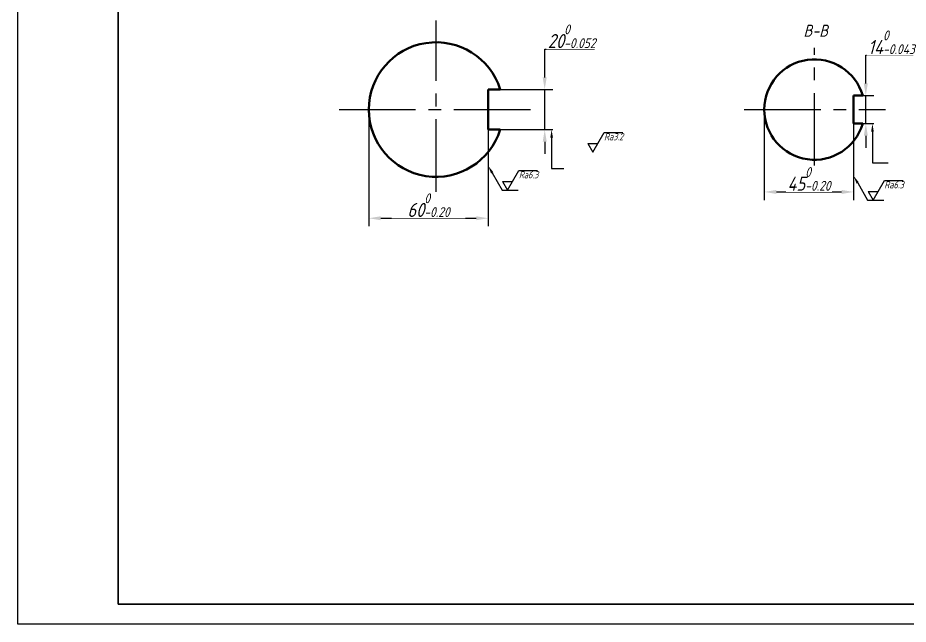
# Model space of a CAD drawing. Header units: millimetres. Extents: x 1056 to 2159, y 1699 to 2044.
# Drawn here: x 1739.3 to 1961.1, y 1698.7 to 1849.6 of the extents above; entities that cross this region are included whole.
import ezdxf
from ezdxf import colors
from ezdxf.entities.mleader import LeaderData, LeaderLine
from ezdxf.enums import TextEntityAlignment as Align
from ezdxf.math import Vec2, Vec3

# ---------------------------------------------------------------- set-up
doc = ezdxf.new("R2010")
doc.units = ezdxf.units.MM
doc.linetypes.add('CENTER2', pattern=[28.575, 19.05, -3.175, 3.175, -3.175])
doc.layers.add('标注', color=7, linetype='Continuous', true_color=0x0b15e0)
doc.layers.add('点划线', color=255, linetype='CENTER2')
doc.layers.add('粗实线', color=7, linetype='Continuous', lineweight=50)
doc.layers.add('轮廓线', color=7, linetype='Continuous', lineweight=35)
doc.styles.get("Standard").update_dxf_attribs({"font": 'arial.ttf'})
doc.styles.add('数字', font='gbeitc.shx', dxfattribs={"bigfont": 'bigfont.shx'})
doc.styles.add('数字字母', font='gbeitc.shx', dxfattribs={"height": 3.5})
doc.dimstyles.new('oyh_处理缩放', dxfattribs={"dimtxt": 3.5, "dimasz": 3, "dimexe": 2, "dimexo": 0, "dimgap": 1, "dimtad": 1, "dimtoh": 1, "dimdec": 0, "dimlfac": 2, "dimtxsty": '数字', "dimcen": 3, "dimadec": 0, "dimazin": 0, "dimtfac": 1, "dimtdec": 0, "dimtmove": 0, "dimatfit": 0, "dimfxl": 1, "dimtfill": 1, "dimarcsym": 1})

# ---------------------------------------------------------------- blocks, each defined once
blk = doc.blocks.new('A3零件框')
at = {"ltscale": 0.2}
for p, q in [((0, 0), (0, 297)), ((420, 0), (0, 0))]:
    blk.add_line(p, q, dxfattribs=at)
at = {"layer": '轮廓线', "ltscale": 0.2}
for p, q in [((25, 5), (25, 292)), ((415, 5), (25, 5))]:
    blk.add_line(p, q, dxfattribs=at)
blk = doc.blocks.new('*D82')
at = {"layer": 'Defpoints', "color": 0, "transparency": 16777216}
for p in [(1859.48, 1831.81), (1859.48, 1821.81), (1870.56, 1821.81)]:
    blk.add_point(p, dxfattribs=at)
at = {"layer": '标注', "color": 0, "lineweight": -2, "transparency": 16777216}
for p, q in [((1870.56, 1834.81), (1870.56, 1841.81)), ((1870.56, 1841.81), (1883, 1841.81)), ((1859.48, 1831.81), (1872.56, 1831.81)), ((1870.56, 1821.81), (1870.56, 1831.81)), ((1859.48, 1821.81), (1872.56, 1821.81)), ((1870.56, 1818.81), (1870.56, 1815.81))]:
    blk.add_line(p, q, dxfattribs=at)
at = {"layer": '标注', "color": 0, "transparency": 16777216}
for points in [[(1870.06, 1834.81), (1871.06, 1834.81), (1870.56, 1831.81)], [(1870.06, 1818.81), (1871.06, 1818.81), (1870.56, 1821.81)]]:
    blk.add_solid(points, dxfattribs=at)
at = {"layer": '标注', "color": 0, "transparency": 16777216, "insert": (1877.28, 1845.05), "char_height": 3.5, "attachment_point": 5, "style": '数字', "bg_fill": 3, "box_fill_scale": 1.1, "bg_fill_color": 256, "bg_fill_true_color": 13158600, "bg_fill_transparency": 0}
blk.add_mtext('{\\Fgbeitc,bigfont|c134;20\\H0.7x;\\S0^ -0.052;}', dxfattribs=at)
blk = doc.blocks.new('*D83')
at = {"layer": 'Defpoints', "color": 0, "transparency": 16777216}
for p in [(1826.74, 1826.81), (1856.49, 1826.81), (1856.49, 1799.76)]:
    blk.add_point(p, dxfattribs=at)
at = {"layer": '标注', "color": 0, "lineweight": -2, "transparency": 16777216}
for p, q in [((1826.74, 1826.81), (1826.74, 1797.76)), ((1856.49, 1826.81), (1856.49, 1797.76)), ((1829.74, 1799.76), (1853.49, 1799.76))]:
    blk.add_line(p, q, dxfattribs=at)
at = {"layer": '标注', "color": 0, "transparency": 16777216}
for points in [[(1829.74, 1800.26), (1829.74, 1799.26), (1826.74, 1799.76)], [(1853.49, 1800.26), (1853.49, 1799.26), (1856.49, 1799.76)]]:
    blk.add_solid(points, dxfattribs=at)
at = {"layer": '标注', "color": 0, "transparency": 16777216, "insert": (1841.62, 1803.01), "char_height": 3.5, "width": 17.7031, "attachment_point": 5, "style": '数字', "bg_fill": 3, "box_fill_scale": 1.1, "bg_fill_color": 256, "bg_fill_true_color": 13158600, "bg_fill_transparency": 0}
blk.add_mtext('{\\Fgbeitc,bigfont|c134;60\\H0.7x;\\S0^ -0.20;}', dxfattribs=at)
blk = doc.blocks.new('*D84')
at = {"layer": 'Defpoints', "color": 0, "transparency": 16777216}
for p in [(1949.76, 1830.31), (1949.76, 1823.31), (1950.54, 1823.31)]:
    blk.add_point(p, dxfattribs=at)
at = {"layer": '标注', "color": 0, "lineweight": -2, "transparency": 16777216}
for p, q in [((1950.54, 1833.31), (1950.54, 1840.31)), ((1950.54, 1840.31), (1962.31, 1840.31)), ((1949.76, 1830.31), (1952.54, 1830.31)), ((1950.54, 1823.31), (1950.54, 1830.31)), ((1949.76, 1823.31), (1952.54, 1823.31)), ((1950.54, 1820.31), (1950.54, 1817.31))]:
    blk.add_line(p, q, dxfattribs=at)
at = {"layer": '标注', "color": 0, "transparency": 16777216}
for points in [[(1950.04, 1833.31), (1951.04, 1833.31), (1950.54, 1830.31)], [(1950.04, 1820.31), (1951.04, 1820.31), (1950.54, 1823.31)]]:
    blk.add_solid(points, dxfattribs=at)
at = {"layer": '标注', "color": 0, "transparency": 16777216, "insert": (1956.92, 1843.55), "char_height": 3.5, "attachment_point": 5, "style": '数字', "bg_fill": 3, "box_fill_scale": 1.1, "bg_fill_color": 256, "bg_fill_true_color": 13158600, "bg_fill_transparency": 0}
blk.add_mtext('{\\Fgbeitc,bigfont|c134;14\\H0.7x;\\S0^ -0.043;}', dxfattribs=at)
blk = doc.blocks.new('*D85')
at = {"layer": 'Defpoints', "color": 0, "transparency": 16777216}
for p in [(1925.26, 1826.81), (1947.51, 1826.81), (1947.51, 1806.3)]:
    blk.add_point(p, dxfattribs=at)
at = {"layer": '标注', "color": 0, "lineweight": -2, "transparency": 16777216}
for p, q in [((1925.26, 1826.81), (1925.26, 1804.3)), ((1947.51, 1826.81), (1947.51, 1804.3)), ((1928.26, 1806.3), (1944.51, 1806.3))]:
    blk.add_line(p, q, dxfattribs=at)
at = {"layer": '标注', "color": 0, "transparency": 16777216}
for points in [[(1928.26, 1806.8), (1928.26, 1805.8), (1925.26, 1806.3)], [(1944.51, 1806.8), (1944.51, 1805.8), (1947.51, 1806.3)]]:
    blk.add_solid(points, dxfattribs=at)
at = {"layer": '标注', "color": 0, "transparency": 16777216, "insert": (1936.39, 1809.55), "char_height": 3.5, "attachment_point": 5, "style": '数字', "bg_fill": 3, "box_fill_scale": 1.1, "bg_fill_color": 256, "bg_fill_true_color": 13158600, "bg_fill_transparency": 0}
blk.add_mtext('{\\Fgbeitc,bigfont|c134;45\\H0.7x;\\S0^ -0.20;}', dxfattribs=at)
blk = doc.blocks.new('*U35')
at = {"layer": '标注', "ltscale": 0.2}
for p, q in [((0, 0), (5.63, 9.75)), ((5.63, 9.75), (14.95, 9.75)), ((-2.47, 4.28), (2.47, 4.28)), ((-2.47, 4.28), (0, 0))]:
    blk.add_line(p, q, dxfattribs=at)
at = {"layer": '标注', "ltscale": 0.2, "style": '数字'}
blk.add_attdef('RA1.6', text='', height=3.5, dxfattribs=at).set_placement((5.63, 7.69), align=Align.MIDDLE_LEFT)
blk = doc.blocks.new('*U36')
at = {"layer": '标注', "ltscale": 0.2}
for p, q in [((0, 0), (5.63, 9.75)), ((5.63, 9.75), (14.95, 9.75)), ((-2.47, 4.28), (2.47, 4.28)), ((-2.47, 4.28), (0, 0))]:
    blk.add_line(p, q, dxfattribs=at)
at = {"layer": '标注', "ltscale": 0.2, "style": '数字'}
blk.add_attdef('RA1.6', text='', height=3.5, dxfattribs=at).set_placement((5.63, 7.69), align=Align.MIDDLE_LEFT)
blk = doc.blocks.new('*U38')
at = {"layer": '标注', "ltscale": 0.2}
for p, q in [((0, 0), (5.63, 9.75)), ((5.63, 9.75), (14.95, 9.75)), ((-2.47, 4.28), (2.47, 4.28)), ((-2.47, 4.28), (0, 0))]:
    blk.add_line(p, q, dxfattribs=at)
at = {"layer": '标注', "ltscale": 0.2, "style": '数字'}
blk.add_attdef('RA1.6', text='', height=3.5, dxfattribs=at).set_placement((5.63, 7.69), align=Align.MIDDLE_LEFT)

msp = doc.modelspace()

# ---------------------------------------------------------------- linework, layer by layer
at = {"layer": '标注', "linetype": 'ByBlock', "lineweight": -2}
msp.add_line((1872.28, 1812.14), (1875.29, 1812.14), dxfattribs=at)
at = {"layer": '点划线'}
for p, q in [((1843.49, 1805.38), (1843.49, 1849)), ((1937.76, 1811.88), (1937.76, 1842.14)), ((1819.36, 1826.81), (1868.89, 1826.81)), ((1920.25, 1826.81), (1955.48, 1826.81))]:
    msp.add_line(p, q, dxfattribs=at)
at = {"layer": '粗实线'}
for p, q in [((1856.49, 1831.81), (1856.49, 1821.81)), ((1859.48, 1831.81), (1856.49, 1831.81)), ((1947.51, 1830.31), (1947.51, 1823.31)), ((1947.51, 1830.31), (1949.76, 1830.31)), ((1947.51, 1823.31), (1949.76, 1823.31)), ((1856.49, 1821.81), (1859.48, 1821.81))]:
    msp.add_line(p, q, dxfattribs=at)
for centre, radius, start, end in [((1843.49, 1826.81), 16.75, 17.368, 342.632), ((1937.76, 1826.81), 12.5, 16.2602, 343.7398)]:
    msp.add_arc(centre, radius, start, end, dxfattribs=at)

# ---------------------------------------------------------------- block references
msp.add_blockref('A3零件框', (1739.32, 1698.73))
at = {"layer": '标注', "ltscale": 0.2, "xscale": 0.5, "yscale": 0.5, "zscale": 0.5}
for name, p in [('*U36', (1861.32, 1806.74)), ('*U38', (1952.34, 1804.24))]:
    msp.add_blockref(name, p, dxfattribs=at).add_auto_attribs({'RA1.6': 'Ra6.3'})

# ---------------------------------------------------------------- texts
at = {"layer": '标注', "insert": (1935.01, 1847.93), "char_height": 3, "attachment_point": 1, "style": '数字字母'}
msp.add_mtext_dynamic_manual_height_columns('B-B', width=4.0182, gutter_width=6.25, heights=[0], dxfattribs=at)

# ---------------------------------------------------------------- next in the draw order: dimensions: what is measured, and where the dimension line sits
at = {"layer": '标注'}
for base, p1, p2, angle, text, picture, middle in [((1870.56, 1821.81), (1859.48, 1831.81), (1859.48, 1821.81), 270, '{\\Fgbeitc,bigfont|c134;<>\\H0.7x;\\S0^ -0.052;}', '*D82', (1877.28, 1841.81)), ((1950.54, 1823.31), (1949.76, 1830.31), (1949.76, 1823.31), 90, '{\\Fgbeitc,bigfont|c134;<>\\H0.7x;\\S0^ -0.043;}', '*D84', (1956.92, 1840.31))]:
    dim = msp.add_linear_dim(base=base, p1=p1, p2=p2, angle=angle, text=text, dimstyle='oyh_处理缩放', dxfattribs=at)
    dim.commit()
    dim.dimension.update_dxf_attribs({"geometry": picture, "text_midpoint": middle, "dimtype": 160})
dim = msp.add_linear_dim(base=(1856.49328082, 1799.76400701), p1=(1826.74328082, 1826.80861724), p2=(1856.49328082, 1826.80861724), text='{\\Fgbeitc,bigfont|c134;<>\\H0.7x;\\S0^ -0.20;}', dimstyle='oyh_处理缩放', dxfattribs=at)
dim.commit()
dim.dimension.update_dxf_attribs({"geometry": '*D83', "text_midpoint": (1841.61828082, 1803.00984034)})

# ---------------------------------------------------------------- next in the draw order: linework, layer by layer
at = {"layer": '标注', "linetype": 'ByBlock', "lineweight": -2}
msp.add_lwpolyline([(1872.28, 1819.81), (1872.28, 1812.14)], dxfattribs=at)
at = {"layer": '标注'}
msp.add_solid([(1871.95, 1819.81), (1872.28, 1821.81), (1872.62, 1819.81)], dxfattribs=at)

# ---------------------------------------------------------------- next in the draw order: block references
at = {"layer": '标注', "ltscale": 0.2, "xscale": 0.5, "yscale": 0.5, "zscale": 0.5}
msp.add_blockref('*U35', (1882.53, 1816.2), dxfattribs=at).add_auto_attribs({'RA1.6': 'Ra3.2'})

# ---------------------------------------------------------------- next in the draw order: dimensions: what is measured, and where the dimension line sits
at = {"layer": '标注'}
dim = msp.add_linear_dim(base=(1947.51118072, 1806.30155227), p1=(1925.26118072, 1826.80861724), p2=(1947.51118072, 1826.80861724), text='{\\Fgbeitc,bigfont|c134;<>\\H0.7x;\\S0^ -0.20;}', dimstyle='oyh_处理缩放', dxfattribs=at)
dim.commit()
dim.dimension.update_dxf_attribs({"geometry": '*D85', "text_midpoint": (1936.38618072, 1809.54738561)})

# ---------------------------------------------------------------- next in the draw order: leaders
ml = msp.add_multileader_mtext('Standard', dxfattribs=at)
ml.set_content('', color=256)
ml.set_leader_properties()
ml.build(insert=Vec2(0, 0))
ml.multileader.update_dxf_attribs({"arrow_head_size": 2})
ctx = ml.context
ctx.base_point, ctx.char_height, ctx.arrow_head_size, ctx.landing_gap_size, ctx.plane_origin = Vec3(1956.1, 1813.57), 2, 2, 1, Vec3(1952.19, 1823.31)
notes = []
notes.append((ctx, [(0, (1, 1, 0), (1952.19, 1813.57), (1, 0), 3.91, [(0, [(1952.19, 1823.31)], 0, [])])]))
ctx.mtext.insert, ctx.mtext.flow_direction = Vec3(1957.1, 1814.57), 5
ml = msp.add_multileader_mtext('Standard', dxfattribs=at)
ml.set_content('', color=256)
ml.set_leader_properties()
ml.build(insert=Vec2(0, 0))
ml.multileader.update_dxf_attribs({"arrow_head_size": 2})
ctx = ml.context
ctx.base_point, ctx.char_height, ctx.arrow_head_size, ctx.landing_gap_size, ctx.plane_origin = Vec3(1863.98, 1806.74), 2, 2, 1, Vec3(1856.49, 1812.79)
notes.append((ctx, [(0, (1, 1, 0), (1859.98, 1806.74), (1, 0), 4, [(0, [(1856.49, 1812.79)], 0, [])])]))
ctx.mtext.insert, ctx.mtext.flow_direction = Vec3(1864.98, 1807.74), 5
for ctx, leaders in notes:
    for number, flags, end, landing, length, lines in leaders:
        leader = LeaderData()
        leader.index, (leader.has_last_leader_line, leader.has_dogleg_vector, leader.attachment_direction) = number, flags
        leader.last_leader_point, leader.dogleg_vector, leader.dogleg_length = Vec3(end), Vec3(landing), length
        for number, points, colour, breaks in lines:
            line = LeaderLine()
            line.index, line.vertices, line.color, line.breaks = number, Vec3.list(points), colors.encode_raw_color(colour), breaks
            leader.lines.append(line)
        ctx.leaders.append(leader)

# ---------------------------------------------------------------- next in the draw order: leaders
ml = msp.add_multileader_mtext('Standard', dxfattribs=at)
ml.set_content('', color=256)
ml.set_leader_properties()
ml.build(insert=Vec2(0, 0))
ml.multileader.update_dxf_attribs({"arrow_head_size": 2})
ctx = ml.context
ctx.base_point, ctx.char_height, ctx.arrow_head_size, ctx.landing_gap_size, ctx.plane_origin = Vec3(1955, 1804.24), 2, 2, 1, Vec3(1947.51, 1810.28)
notes = []
notes.append((ctx, [(0, (1, 1, 0), (1951, 1804.24), (1, 0), 4, [(0, [(1947.51, 1810.28)], 0, [])])]))
ctx.mtext.insert, ctx.mtext.flow_direction = Vec3(1956, 1805.24), 5
for ctx, leaders in notes:
    for number, flags, end, landing, length, lines in leaders:
        leader = LeaderData()
        leader.index, (leader.has_last_leader_line, leader.has_dogleg_vector, leader.attachment_direction) = number, flags
        leader.last_leader_point, leader.dogleg_vector, leader.dogleg_length = Vec3(end), Vec3(landing), length
        for number, points, colour, breaks in lines:
            line = LeaderLine()
            line.index, line.vertices, line.color, line.breaks = number, Vec3.list(points), colors.encode_raw_color(colour), breaks
            leader.lines.append(line)
        ctx.leaders.append(leader)

doc.saveas('drawing.dxf')
